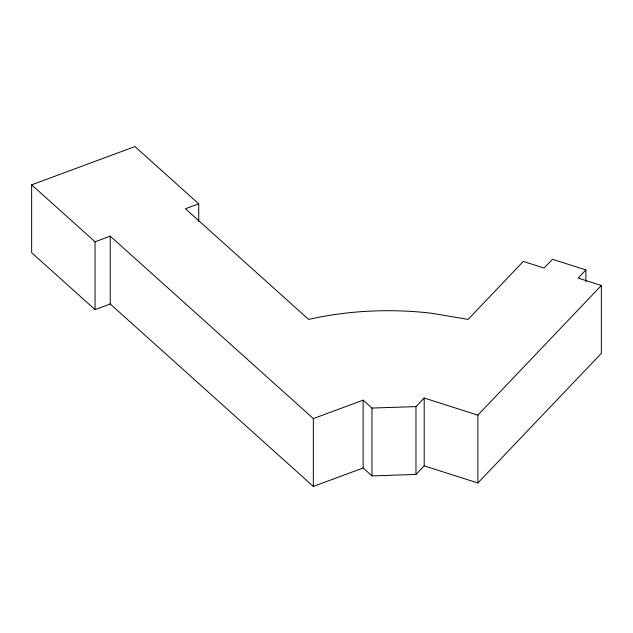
<?xml version="1.0" encoding="UTF-8"?>
<svg xmlns="http://www.w3.org/2000/svg" width="633" height="633" viewBox="0 0 633 633"><rect width="100%" height="100%" fill="white"/><g stroke="black" fill="none" stroke-linecap="round" stroke-linejoin="round"><path stroke-width="0.95" d="M198.715 203.834L185.445 208.724L308.643 319.428A216.32 124.891 0 0 1 431.302 313.224L468.119 319.396L523.301 261.413L544.103 268.06L552.435 259.293L585.873 269.951L578.135 278.093L601.35 285.499L601.35 353.349L477.86 482.987L424.197 465.856L415.968 474.449L371.951 475.897L363.136 467.977L363.136 400.135L313.343 418.595L110.237 236.141L95.061 241.798L31.65 184.836L134.964 146.563L198.715 203.834L198.715 221.526M477.86 482.987L477.86 415.145L601.35 285.499M415.968 474.449L415.968 406.608L424.197 398.015L477.86 415.145M31.65 184.836L31.65 252.678L95.061 309.64L110.237 303.99L313.343 486.437L363.136 467.977M363.136 400.135L371.951 408.048L415.968 406.608M585.873 269.951L585.873 281.756M424.197 398.015L424.197 465.856M371.951 408.048L371.951 475.897M313.343 418.595L313.343 486.437M110.237 236.141L110.237 303.99M95.061 241.798L95.061 309.64"/></g></svg>
